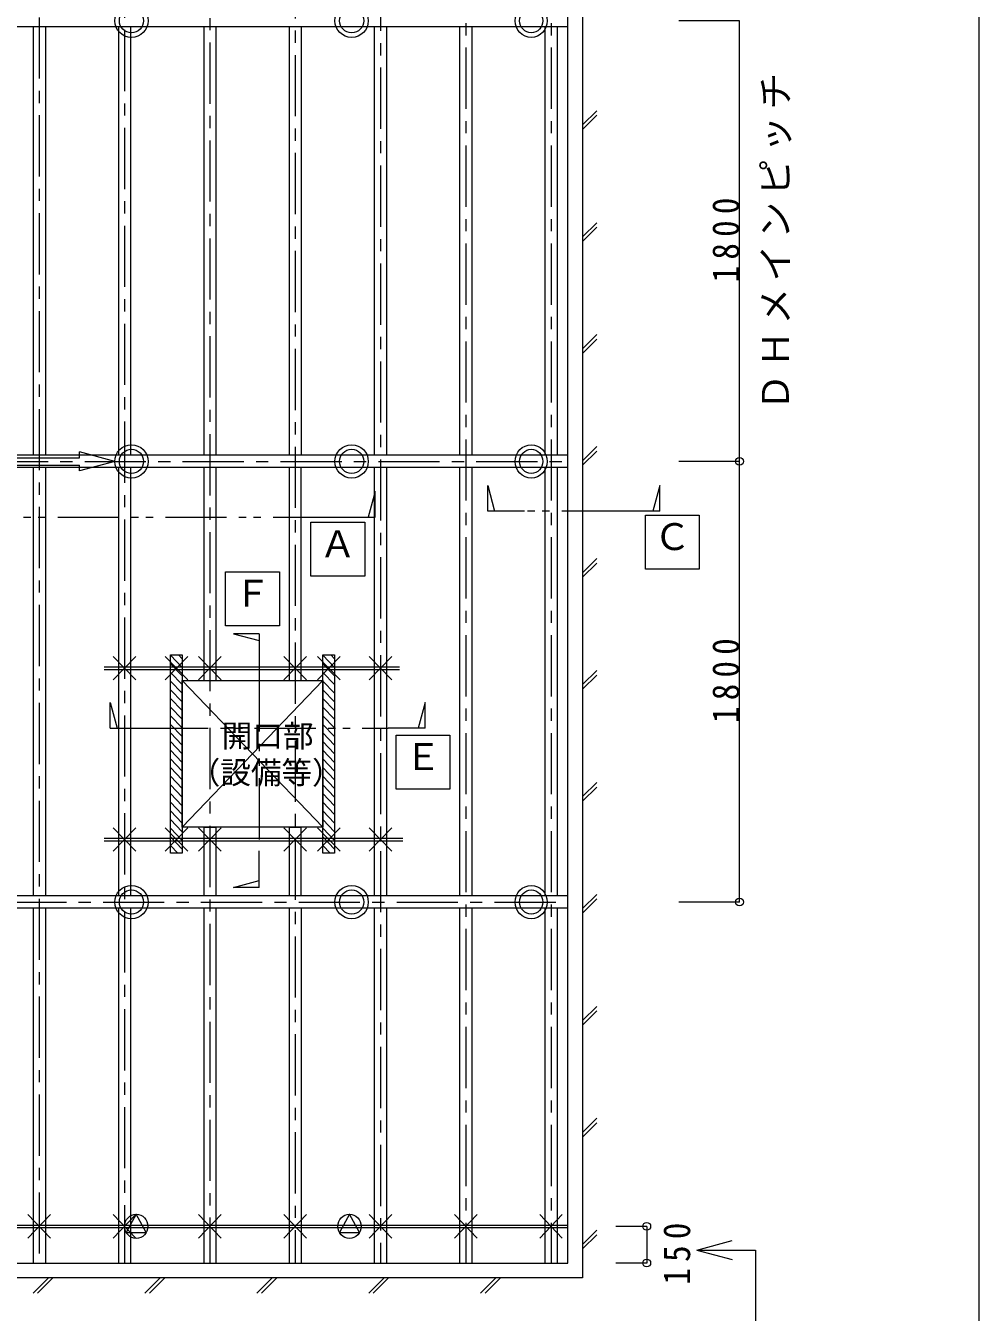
# Model space of a CAD drawing. Units: millimetres on the paper, enlarged 20 times, with parts at other scales. Extents: x -4155 to 4045, y -2866 to 2834.
# Drawn here: x -2457 to -898, y -930 to 1172 of the extents above; entities that cross this region are included whole.
import ezdxf
from ezdxf.enums import TextEntityAlignment as Align

# ---------------------------------------------------------------- set-up
doc = ezdxf.new("R2010")
doc.units = ezdxf.units.MM
doc.header["$LTSCALE"] = 20
doc.linetypes.add('CHAIN1', pattern=[8, 5, -1, 1, -1])
doc.linetypes.add('DOUBLE_CHAIN1', pattern=[8.8, 5, -1, 0.6, -0.6, 0.6, -1])
for name, color, linetype, lineweight in [('0-0_基本', 7, 'Continuous', 9), ('0-1_軸組', 7, 'Continuous', 9), ('0-2_インサート', 7, 'Continuous', 9), ('0-3_文字', 7, 'Continuous', 9), ('0-4_ブレース', 7, 'Continuous', 9), ('0-5_仕上', 7, 'Continuous', 9), ('F-1_レイアウト', 7, 'Continuous', 9)]:
    doc.layers.add(name, color=color, linetype=linetype, lineweight=lineweight)
doc.styles.add('ＭＳ ゴシック', font='')
doc.styles.get('ＭＳ ゴシック').set_extended_font_data('MS Gothic')

msp = doc.modelspace()

# ---------------------------------------------------------------- linework, layer by layer
at = {"layer": '0-0_基本', "color": 4, "linetype": 'CHAIN1'}
for p, q in [((-1737.59, 2096.57), (-1737.59, -849.29)), ((-1598.13, 2096.57), (-1598.13, -849.29)), ((-1877.05, 2063.91), (-1877.05, -849.29)), ((-2016.51, 1924.45), (-2016.51, -849.29)), ((-2155.97, 1784.99), (-2155.97, -849.29)), ((-2295.43, 1645.53), (-2295.43, -849.29)), ((-2434.89, 1506.07), (-2434.89, -849.29)), ((-3480.39, 460.57), (-1570.48, 460.57)), ((-3770.48, -259.43), (-1570.48, -259.43))]:
    msp.add_line(p, q, dxfattribs=at)
at = {"layer": '0-0_基本'}
for p, q in [((-1570.48, -849.29), (-1570.48, 2096.57)), ((-1546.48, 1010.32), (-1523.34, 1033.46)), ((-1546.48, 1002.87), (-1523.34, 1026.01)), ((-1546.48, 827.41), (-1523.34, 850.55)), ((-1546.48, 819.96), (-1523.34, 843.1)), ((-1546.48, 644.5), (-1523.34, 667.64)), ((-1546.48, 637.04), (-1523.34, 660.19)), ((-1546.48, 461.58), (-1523.34, 484.72)), ((-1546.48, 454.13), (-1523.34, 477.27)), ((-1546.48, 278.67), (-1523.34, 301.81)), ((-1546.48, 271.22), (-1523.34, 294.36)), ((-1546.48, 271.22), (-1523.34, 294.36)), ((-2313.88, 103.44), (-2276.97, 141.97)), ((-2313.88, 141.97), (-2276.97, 103.44)), ((-2228.98, 103.44), (-2192.07, 141.97)), ((-2228.98, 141.97), (-2192.07, 103.44)), ((-2174.42, 103.44), (-2137.51, 141.97)), ((-2174.42, 141.97), (-2137.51, 103.44)), ((-2034.96, 103.44), (-1998.05, 141.97)), ((-2034.96, 141.97), (-1998.05, 103.44)), ((-1979.94, 103.44), (-1943.03, 141.97)), ((-1979.94, 141.97), (-1943.03, 103.44)), ((-1895.5, 103.44), (-1858.59, 141.97)), ((-1895.5, 141.97), (-1858.59, 103.44)), ((-2328.52, 124.7), (-1845.83, 124.7)), ((-2328.52, 120.7), (-1845.83, 120.7)), ((-1546.48, 95.76), (-1523.34, 118.9)), ((-1546.48, 88.3), (-1523.34, 111.45)), ((-1546.48, -87.16), (-1523.34, -64.02)), ((-1546.48, -94.61), (-1523.34, -71.47)), ((-2313.88, -176.56), (-2276.97, -138.03)), ((-2313.88, -138.03), (-2276.97, -176.56)), ((-2228.98, -176.56), (-2192.07, -138.03)), ((-2228.98, -138.03), (-2192.07, -176.56)), ((-2174.42, -176.56), (-2137.51, -138.03)), ((-2174.42, -138.03), (-2137.51, -176.56)), ((-2034.96, -176.56), (-1998.05, -138.03)), ((-2034.96, -138.03), (-1998.05, -176.56)), ((-1979.94, -176.56), (-1943.03, -138.03)), ((-1979.94, -138.03), (-1943.03, -176.56)), ((-1895.5, -176.56), (-1858.59, -138.03)), ((-1895.5, -138.03), (-1858.59, -176.56)), ((-2328.52, -155.3), (-1840.29, -155.3)), ((-2328.52, -159.3), (-1840.29, -159.3)), ((-1546.48, -270.07), (-1523.34, -246.93)), ((-1546.48, -277.52), (-1523.34, -254.38)), ((-1546.48, -452.98), (-1523.34, -429.84)), ((-1546.48, -460.43), (-1523.34, -437.29)), ((-1546.48, -635.9), (-1523.34, -612.76)), ((-1546.48, -643.35), (-1523.34, -620.21)), ((-2453.34, -808.56), (-2416.43, -770.02)), ((-2453.34, -770.02), (-2416.43, -808.56)), ((-2313.88, -808.56), (-2276.97, -770.02)), ((-2313.88, -770.02), (-2276.97, -808.56)), ((-2174.42, -808.56), (-2137.51, -770.02)), ((-2174.42, -770.02), (-2137.51, -808.56)), ((-2034.96, -808.56), (-1998.05, -770.02)), ((-2034.96, -770.02), (-1998.05, -808.56)), ((-1895.5, -808.56), (-1858.59, -770.02)), ((-1895.5, -770.02), (-1858.59, -808.56)), ((-1756.04, -808.56), (-1719.13, -770.02)), ((-1756.04, -770.02), (-1719.13, -808.56)), ((-1616.58, -808.56), (-1579.67, -770.02)), ((-1616.58, -770.02), (-1579.67, -808.56)), ((-3677.71, -787.29), (-1570.48, -787.29)), ((-3677.71, -791.29), (-1570.48, -791.29)), ((-1546.48, -818.81), (-1523.34, -795.67)), ((-1546.48, -826.26), (-1523.34, -803.12)), ((-3770.48, -849.29), (-1570.48, -849.29)), ((-1546.48, -873.29), (-3770.48, -873.29)), ((-2444.92, -898.31), (-2419.9, -873.29)), ((-2437.47, -898.31), (-2412.44, -873.29)), ((-2262, -898.31), (-2236.98, -873.29)), ((-2254.55, -898.31), (-2229.53, -873.29)), ((-2079.09, -898.31), (-2054.07, -873.29)), ((-2071.64, -898.31), (-2046.62, -873.29)), ((-1896.18, -898.31), (-1871.16, -873.29)), ((-1888.73, -898.31), (-1863.7, -873.29)), ((-1713.27, -898.31), (-1688.24, -873.29)), ((-1705.81, -898.31), (-1680.79, -873.29))]:
    msp.add_line(p, q, dxfattribs=at)
msp.add_lwpolyline([(-1546.48, 2096.57), (-1546.48, -873.29), (-1570.48, -873.29)], dxfattribs=at)
at = {"layer": '0-1_軸組'}
for p, q in [((-1570.48, 1170.57), (-2770.39, 1170.57)), ((-2444.89, 1170.57), (-2444.89, 470.57)), ((-2424.89, 1170.57), (-2424.89, 470.57)), ((-2305.43, 1170.57), (-2305.43, 470.57)), ((-2285.43, 1170.57), (-2285.43, 470.57)), ((-2165.97, 1170.57), (-2165.97, 470.57)), ((-2145.97, 1170.57), (-2145.97, 470.57)), ((-2026.51, 1170.57), (-2026.51, 470.57)), ((-2006.51, 1170.57), (-2006.51, 470.57)), ((-1887.05, 1170.57), (-1887.05, 470.57)), ((-1867.05, 1170.57), (-1867.05, 470.57)), ((-1747.59, 1170.57), (-1747.59, 470.57)), ((-1727.59, 1170.57), (-1727.59, 470.57)), ((-1608.13, 1170.57), (-1608.13, 470.57)), ((-1588.13, 1170.57), (-1588.13, 470.57)), ((-1570.48, 470.57), (-3470.39, 470.57)), ((-1570.48, 450.57), (-3490.39, 450.57)), ((-2444.89, 450.57), (-2444.89, -249.43)), ((-2424.89, 450.57), (-2424.89, -249.43)), ((-2305.43, 450.57), (-2305.43, -249.43)), ((-2285.43, 450.57), (-2285.43, -249.43)), ((-2165.55, 450.57), (-2165.55, 102.7)), ((-2146.39, 450.57), (-2146.39, 102.7)), ((-2026.09, 450.57), (-2026.09, 102.7)), ((-2006.93, 450.57), (-2006.93, 102.7)), ((-1887.05, 450.57), (-1887.05, -249.43)), ((-1867.05, 450.57), (-1867.05, -249.43)), ((-1747.59, 450.57), (-1747.59, -249.43)), ((-1727.59, 450.57), (-1727.59, -249.43)), ((-1608.13, 450.57), (-1608.13, -249.43)), ((-1588.13, 450.57), (-1588.13, -249.43)), ((-2220.1, 144.46), (-2200.94, 144.46)), ((-2220.1, -179.54), (-2220.1, 144.46)), ((-2220.1, 144.05), (-2200.94, 124.05)), ((-2220.1, 129.91), (-2200.94, 109.91)), ((-2206.95, 144.46), (-2200.94, 138.2)), ((-2200.94, 144.46), (-2200.94, -179.54)), ((-1971.07, 144.46), (-1951.91, 144.46)), ((-1971.07, -179.54), (-1971.07, 144.46)), ((-1971.07, 144.05), (-1951.91, 124.05)), ((-1971.07, 129.91), (-1951.91, 109.91)), ((-1957.91, 144.46), (-1951.91, 138.2)), ((-1951.91, 144.46), (-1951.91, -179.54)), ((-2220.1, 115.77), (-2200.94, 95.77)), ((-1971.07, 115.77), (-1951.91, 95.77)), ((-2220.1, 101.63), (-2200.94, 81.63)), ((-2220.1, 87.49), (-2200.94, 67.49)), ((-2165.55, 102.7), (-2146.39, 102.7)), ((-2026.09, 102.7), (-2006.93, 102.7)), ((-1971.07, 101.63), (-1951.91, 81.63)), ((-1971.07, 87.49), (-1951.91, 67.49)), ((-2220.1, 73.34), (-2200.94, 53.34)), ((-1971.07, 73.34), (-1951.91, 53.34)), ((-2220.1, 59.2), (-2200.94, 39.2)), ((-2220.1, 45.06), (-2200.94, 25.06)), ((-1971.07, 59.2), (-1951.91, 39.2)), ((-1971.07, 45.06), (-1951.91, 25.06)), ((-2220.1, 30.92), (-2200.94, 10.92)), ((-1971.07, 30.92), (-1951.91, 10.92)), ((-2220.1, 16.78), (-2200.94, -3.22)), ((-2220.1, 2.63), (-2200.94, -17.37)), ((-1971.07, 16.78), (-1951.91, -3.22)), ((-1971.07, 2.63), (-1951.91, -17.37)), ((-2220.1, -11.51), (-2200.94, -31.51)), ((-1971.07, -11.51), (-1951.91, -31.51)), ((-2220.1, -25.65), (-2200.94, -45.65)), ((-2220.1, -39.79), (-2200.94, -59.79)), ((-1971.07, -25.65), (-1951.91, -45.65)), ((-1971.07, -39.79), (-1951.91, -59.79)), ((-2220.1, -53.94), (-2200.94, -73.94)), ((-1971.07, -53.94), (-1951.91, -73.94)), ((-2220.1, -68.08), (-2200.94, -88.08)), ((-2220.1, -82.22), (-2200.94, -102.22)), ((-1971.07, -68.08), (-1951.91, -88.08)), ((-1971.07, -82.22), (-1951.91, -102.22)), ((-2220.1, -96.36), (-2200.94, -116.36)), ((-1971.07, -96.36), (-1951.91, -116.36)), ((-2220.1, -110.5), (-2200.94, -130.5)), ((-2220.1, -124.65), (-2200.94, -144.65)), ((-1971.07, -110.5), (-1951.91, -130.5)), ((-1971.07, -124.65), (-1951.91, -144.65)), ((-2220.1, -138.79), (-2200.94, -158.79)), ((-2165.55, -137.3), (-2146.39, -137.3)), ((-2165.55, -137.3), (-2165.55, -249.43)), ((-2146.39, -137.3), (-2146.39, -249.43)), ((-2026.09, -137.3), (-2006.93, -137.3)), ((-2026.09, -137.3), (-2026.09, -249.43)), ((-2006.93, -137.3), (-2006.93, -249.43)), ((-1971.07, -138.79), (-1951.91, -158.79)), ((-2220.1, -152.93), (-2200.94, -172.93)), ((-2220.1, -167.07), (-2208.16, -179.54)), ((-1971.07, -152.93), (-1951.91, -172.93)), ((-1971.07, -167.07), (-1959.12, -179.54)), ((-2200.94, -179.54), (-2220.1, -179.54)), ((-1951.91, -179.54), (-1971.07, -179.54)), ((-1570.48, -249.43), (-3770.48, -249.43)), ((-1570.48, -269.43), (-3770.48, -269.43)), ((-2444.89, -269.43), (-2444.89, -849.29)), ((-2424.89, -269.43), (-2424.89, -849.29)), ((-2305.43, -269.43), (-2305.43, -849.29)), ((-2285.43, -269.43), (-2285.43, -849.29)), ((-2165.97, -269.43), (-2165.97, -849.29)), ((-2145.97, -269.43), (-2145.97, -849.29)), ((-2026.51, -269.43), (-2026.51, -849.29)), ((-2006.51, -269.43), (-2006.51, -849.29)), ((-1887.05, -269.43), (-1887.05, -849.29)), ((-1867.05, -269.43), (-1867.05, -849.29)), ((-1747.59, -269.43), (-1747.59, -849.29)), ((-1727.59, -269.43), (-1727.59, -849.29)), ((-1608.13, -269.43), (-1608.13, -849.29)), ((-1588.13, -269.43), (-1588.13, -849.29))]:
    msp.add_line(p, q, dxfattribs=at)
at = {"layer": '0-2_インサート'}
for p, q in [((-2276.27, -769.51), (-2292.68, -799.18)), ((-2259.87, -799.18), (-2276.27, -769.51)), ((-1927.62, -769.51), (-1944.03, -799.18)), ((-1911.22, -799.18), (-1927.62, -769.51)), ((-2292.68, -799.18), (-2259.87, -799.18)), ((-1944.03, -799.18), (-1911.22, -799.18))]:
    msp.add_line(p, q, dxfattribs=at)
for centre, radius in [((-2284.08, 1180.57), 27.25), ((-2284.08, 1180.57), 19.78), ((-1924.08, 1180.57), 27.25), ((-1924.08, 1180.57), 19.78), ((-2284.08, 460.57), 27.25), ((-1924.08, 460.57), 27.25), ((-2284.08, 460.57), 19.78), ((-1924.08, 460.57), 19.78), ((-2284.08, -259.43), 27.25), ((-2284.08, -259.43), 19.78), ((-1924.08, -259.43), 27.25), ((-1924.08, -259.43), 19.78)]:
    msp.add_circle(centre, radius, dxfattribs=at)
for centre, major_axis in [((-1630.48, 1180.57), (0, 27.25)), ((-1630.48, 1180.57), (0, 19.78)), ((-1630.48, 460.57), (0, 27.25)), ((-1630.48, 460.57), (0, 19.78)), ((-1630.48, -259.43), (0, 27.25)), ((-1630.48, -259.43), (0, 19.78)), ((-2276.27, -789.29), (0, 19.78)), ((-1927.62, -789.29), (0, 19.78))]:
    msp.add_ellipse(centre, major_axis=major_axis, ratio=0.95783, dxfattribs=at)
at = {"layer": '0-3_文字'}
for p, q in [((-1289.96, 460.57), (-1389.26, 460.57)), ((-1289.96, -259.43), (-1289.96, 460.57)), ((-1701.5, 420.98), (-1690.28, 379.14)), ((-1701.5, 379.14), (-1701.5, 420.98)), ((-1420.46, 420.98), (-1431.67, 379.14)), ((-1420.46, 379.14), (-1420.46, 420.98)), ((-1885.83, 411.28), (-1897.04, 369.43)), ((-1885.83, 369.43), (-1885.83, 411.28)), ((-1641.5, 379.14), (-1701.5, 379.14)), ((-1420.46, 379.14), (-1480.46, 379.14)), ((-2011.22, 369.43), (-1885.83, 369.43)), ((-1990.76, 361.04), (-1902.76, 361.04)), ((-1990.76, 273.04), (-1990.76, 361.04)), ((-1902.76, 361.04), (-1902.76, 273.04)), ((-1443.88, 372.63), (-1355.88, 372.63)), ((-1443.88, 284.63), (-1443.88, 372.63)), ((-1355.88, 372.63), (-1355.88, 284.63)), ((-2130.22, 280.12), (-2042.22, 280.12)), ((-2130.22, 192.12), (-2130.22, 280.12)), ((-2042.22, 280.12), (-2042.22, 192.12)), ((-1355.88, 284.63), (-1443.88, 284.63)), ((-1902.76, 273.04), (-1990.76, 273.04)), ((-2042.22, 192.12), (-2130.22, 192.12)), ((-2117.01, 178.96), (-2075.16, 167.74)), ((-2075.16, 178.96), (-2117.01, 178.96)), ((-2075.16, 178.96), (-2075.16, 118.96)), ((-2318.73, 66.44), (-2307.52, 24.6)), ((-2318.73, 24.6), (-2318.73, 66.44)), ((-1804.14, 66.44), (-1815.35, 24.6)), ((-1804.14, 24.6), (-1804.14, 66.44)), ((-2318.73, 24.6), (-2258.73, 24.6)), ((-1804.14, 24.6), (-1864.14, 24.6)), ((-1851.3, 13.07), (-1763.3, 13.07)), ((-1851.3, -74.93), (-1851.3, 13.07)), ((-1763.3, 13.07), (-1763.3, -74.93)), ((-1763.3, -74.93), (-1851.3, -74.93)), ((-2075.16, -235.52), (-2075.16, -175.52)), ((-2117.01, -235.52), (-2075.16, -224.3)), ((-2075.16, -235.52), (-2117.01, -235.52)), ((-1289.96, -259.43), (-1389.26, -259.43)), ((-1441.63, -789.29), (-1492.4, -789.29)), ((-1441.63, -789.29), (-1441.63, -849.29)), ((-1359.7, -828.18), (-1301.75, -812.65)), ((-1359.7, -828.18), (-1301.75, -843.7)), ((-1359.7, -828.18), (-1263.57, -828.18)), ((-1263.57, -828.18), (-1263.57, -1449.12)), ((-1441.63, -849.29), (-1492.4, -849.29))]:
    msp.add_line(p, q, dxfattribs=at)
at = {"layer": '0-3_文字', "color": 4, "linetype": 'DOUBLE_CHAIN1'}
for p, q in [((-1480.46, 379.14), (-1641.5, 379.14)), ((-3284.5, 369.43), (-2011.22, 369.43)), ((-2075.16, 118.96), (-2075.16, -175.52)), ((-2258.73, 24.6), (-1864.14, 24.6))]:
    msp.add_line(p, q, dxfattribs=at)
at = {"layer": '0-3_文字'}
msp.add_lwpolyline([(-1289.96, 460.57), (-1289.96, 1180.57), (-1389.26, 1180.57)], dxfattribs=at)
for centre in [(-1289.96, 460.57), (-1289.96, -259.43), (-1441.63, -789.29), (-1441.63, -849.29)]:
    msp.add_circle(centre, 6.38, dxfattribs=at)
at = {"layer": '0-4_ブレース'}
for p, q in [((-2614.08, 466.57), (-2369.28, 466.57)), ((-2311.33, 460.57), (-2369.28, 476.1)), ((-2369.28, 466.57), (-2369.28, 476.1)), ((-2614.08, 454.57), (-2369.28, 454.57)), ((-2311.33, 460.57), (-2369.28, 445.04)), ((-2369.28, 445.04), (-2369.28, 454.57))]:
    msp.add_line(p, q, dxfattribs=at)
at = {"layer": '0-5_仕上'}
for p, q in [((-2200.94, 102.7), (-1971.07, 102.7)), ((-2200.94, 102.7), (-1971.07, -137.3)), ((-2200.94, -137.3), (-2200.94, 102.7))]:
    msp.add_line(p, q, dxfattribs=at)
msp.add_lwpolyline([(-2200.94, -137.3), (-1971.07, 102.7), (-1971.07, -137.3)], close=True, dxfattribs=at)
at = {"layer": 'F-1_レイアウト'}
msp.add_line((-897.93, -2505.65), (-897.93, 2834.35), dxfattribs=at)

# ---------------------------------------------------------------- texts
at = {"layer": '0-3_文字', "style": 'ＭＳ ゴシック'}
for s, height, p in [('Ｃ', 43.99, (-1429.95, 302.45)), ('Ａ', 43.99, (-1976.84, 290.86)), ('Ｆ', 43.99, (-2116.3, 209.94)), ('開口部', 36.66, (-2136.44, -17.3)), ('Ｅ', 43.99, (-1837.38, -57.11)), ('（設備等）', 36.66, (-2188.81, -77.3))]:
    msp.add_text(s, height=height, dxfattribs=at).set_placement(p, align=Align.BOTTOM_LEFT)
at = {"layer": '0-3_文字', "char_height": 43.99, "attachment_point": 7, "rotation": 90, "style": 'ＭＳ ゴシック'}
for s, insert in [('\\T1.17;ＤＨメインピッチ', (-1204.79, 543.8)), ('\\T1.38;\\W0.9;1800', (-1289.96, 753.07)), ('\\T1.38;\\W0.9;1800', (-1289.96, 33.07)), ('\\T1.38;\\W0.9;150', (-1369.96, -884.57))]:
    msp.add_mtext(s, dxfattribs=dict(at, insert=insert))

doc.saveas('drawing.dxf')
